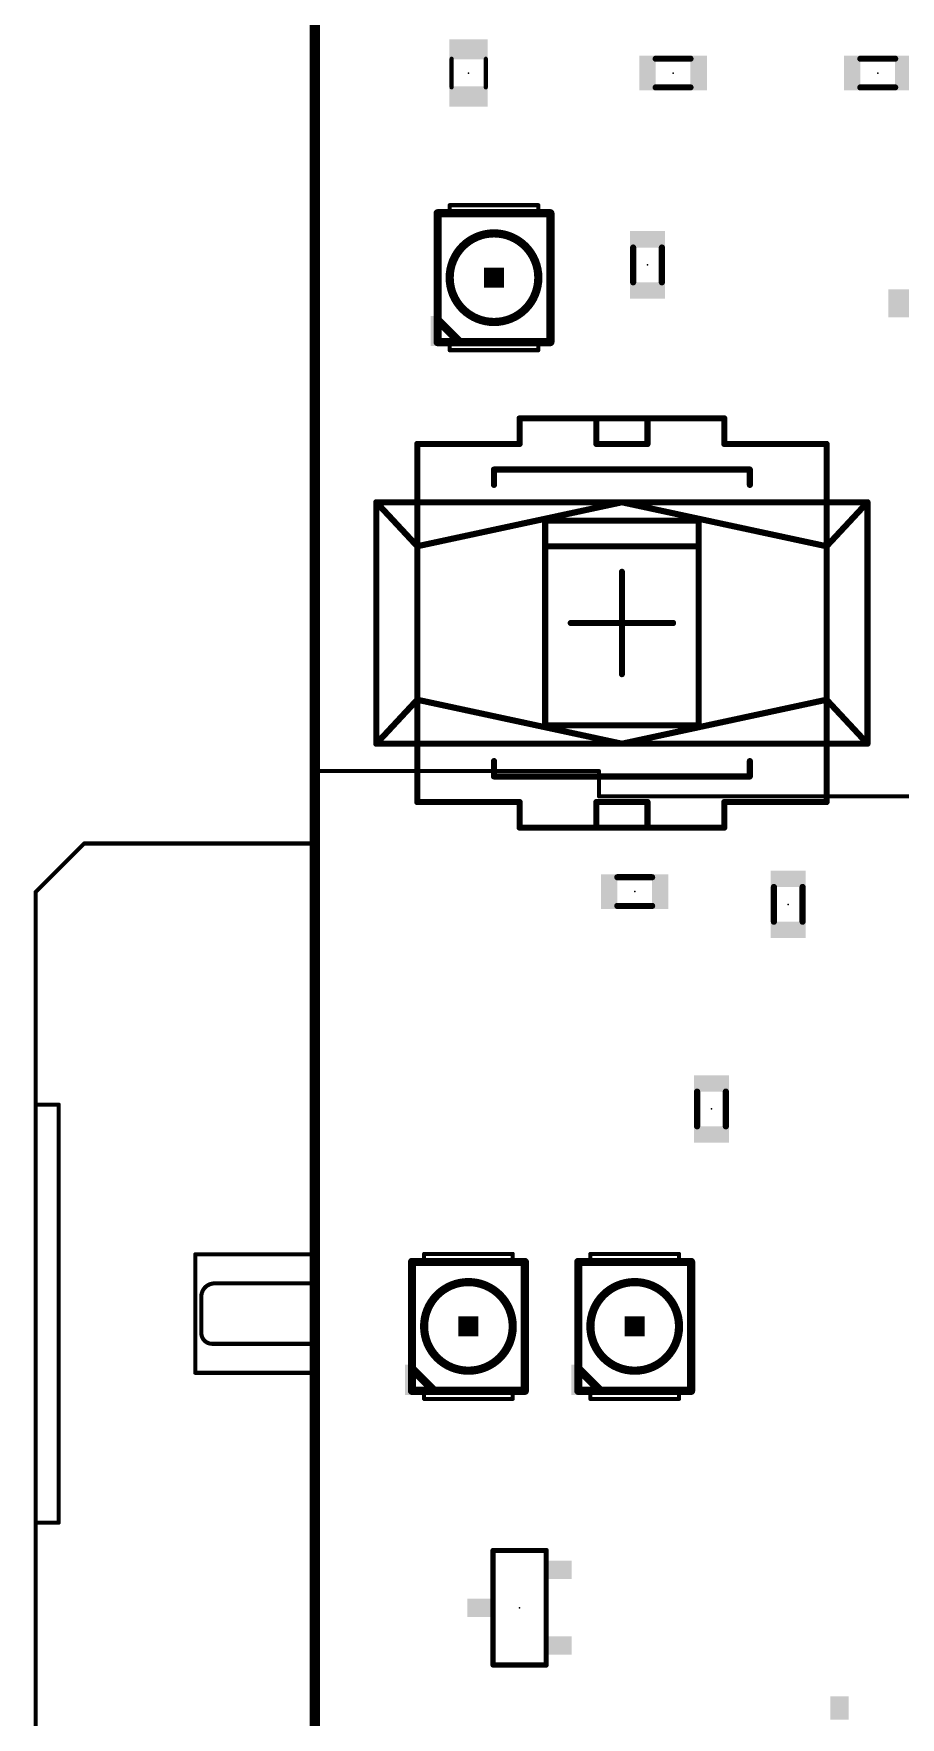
# Model space of a CAD drawing. Extents: x -0.2 to 4.76, y 0.34 to 5.06.
# Drawn here: x -0.125 to 0.722, y 1.943 to 3.589 of the extents above; entities that cross this region are included whole.
import ezdxf

# ---------------------------------------------------------------- set-up
doc = ezdxf.new("R2010")
doc.units = 0
for name, color, linetype in [('21', 253, 'CONTINUOUS'), ('22', 253, 'CONTINUOUS'), ('23', 7, 'CONTINUOUS'), ('24', 7, 'CONTINUOUS'), ('46', 140, 'CONTINUOUS'), ('51', 253, 'CONTINUOUS'), ('52', 253, 'CONTINUOUS')]:
    doc.layers.add(name, color=color, linetype=linetype)

# ---------------------------------------------------------------- blocks, each defined once
blk = doc.blocks.new('RECT')
blk.add_solid([(-0.5, -0.5), (0.5, -0.5), (-0.5, 0.5), (0.5, 0.5)])

msp = doc.modelspace()

# ---------------------------------------------------------------- linework, layer by layer
at = {"layer": '21', "const_width": 0.006}
for points in [[(0.35, 3.2125), (0.35, 3.1875)], [(0.35, 3.2125), (0.425, 3.2125)], [(0.425, 3.1875), (0.425, 3.2125)], [(0.425, 3.2125), (0.475, 3.2125)], [(0.475, 3.2125), (0.475, 3.1875)], [(0.475, 3.2125), (0.55, 3.2125)], [(0.55, 3.2125), (0.55, 3.1875)], [(0.25, 2.8375), (0.25, 3.1875)], [(0.25, 3.1875), (0.35, 3.1875)], [(0.475, 3.1875), (0.425, 3.1875)], [(0.65, 3.1875), (0.55, 3.1875)], [(0.65, 3.1875), (0.65, 2.8375)], [(0.575, 3.1625), (0.325, 3.1625)], [(0.325, 3.1475), (0.325, 3.1625)], [(0.575, 3.1475), (0.575, 3.1625)], [(0.525, 3.1125), (0.375, 3.1125)], [(0.375, 3.1125), (0.375, 3.0875)], [(0.525, 3.0875), (0.525, 3.1125)], [(0.525, 3.0875), (0.375, 3.0875)], [(0.375, 3.0875), (0.375, 2.9125)], [(0.525, 2.9125), (0.525, 3.0875)], [(0.45, 3.0625), (0.45, 2.9625)], [(0.5, 3.0125), (0.4, 3.0125)], [(0.375, 2.9125), (0.525, 2.9125)], [(0.325, 2.8625), (0.325, 2.8775)], [(0.575, 2.8625), (0.575, 2.8775)], [(0.575, 2.8625), (0.325, 2.8625)], [(0.25, 2.8375), (0.35, 2.8375)], [(0.35, 2.8125), (0.35, 2.8375)], [(0.475, 2.8375), (0.425, 2.8375)], [(0.425, 2.8375), (0.425, 2.8125)], [(0.475, 2.8125), (0.475, 2.8375)], [(0.65, 2.8375), (0.55, 2.8375)], [(0.55, 2.8125), (0.55, 2.8375)], [(0.425, 2.8125), (0.35, 2.8125)], [(0.475, 2.8125), (0.425, 2.8125)], [(0.55, 2.8125), (0.475, 2.8125)]]:
    msp.add_lwpolyline(points, dxfattribs=at)
at = {"layer": '21', "const_width": 0.003}
for points in [[(0.3515, 3.2125, 1), (0.3485, 3.2125)], [(0.35, 3.214, 1), (0.35, 3.211)], [(0.4265, 3.2125, 1), (0.4235, 3.2125)], [(0.425, 3.214, 1), (0.425, 3.211)], [(0.425, 3.211, 1), (0.425, 3.214)], [(0.4765, 3.2125, 1), (0.4735, 3.2125)], [(0.475, 3.214, 1), (0.475, 3.211)], [(0.475, 3.211, 1), (0.475, 3.214)], [(0.5515, 3.2125, 1), (0.5485, 3.2125)], [(0.55, 3.211, 1), (0.55, 3.214)], [(0.2515, 3.1875, 1), (0.2485, 3.1875)], [(0.25, 3.189, 1), (0.25, 3.186)], [(0.3485, 3.1875, 1), (0.3515, 3.1875)], [(0.35, 3.186, 1), (0.35, 3.189)], [(0.425, 3.189, 1), (0.425, 3.186)], [(0.4235, 3.1875, 1), (0.4265, 3.1875)], [(0.4735, 3.1875, 1), (0.4765, 3.1875)], [(0.475, 3.186, 1), (0.475, 3.189)], [(0.55, 3.189, 1), (0.55, 3.186)], [(0.5485, 3.1875, 1), (0.5515, 3.1875)], [(0.6515, 3.1875, 1), (0.6485, 3.1875)], [(0.65, 3.186, 1), (0.65, 3.189)], [(0.325, 3.164, 1), (0.325, 3.161)], [(0.3265, 3.1625, 1), (0.3235, 3.1625)], [(0.5765, 3.1625, 1), (0.5735, 3.1625)], [(0.575, 3.161, 1), (0.575, 3.164)], [(0.3235, 3.1475, 1), (0.3265, 3.1475)], [(0.5735, 3.1475, 1), (0.5765, 3.1475)], [(0.375, 3.114, 1), (0.375, 3.111)], [(0.3765, 3.1125, 1), (0.3735, 3.1125)], [(0.5265, 3.1125, 1), (0.5235, 3.1125)], [(0.525, 3.111, 1), (0.525, 3.114)], [(0.375, 3.089, 1), (0.375, 3.086)], [(0.3765, 3.0875, 1), (0.3735, 3.0875)], [(0.3735, 3.0875, 1), (0.3765, 3.0875)], [(0.5265, 3.0875, 1), (0.5235, 3.0875)], [(0.5235, 3.0875, 1), (0.5265, 3.0875)], [(0.525, 3.086, 1), (0.525, 3.089)], [(0.4515, 3.0625, 1), (0.4485, 3.0625)], [(0.4, 3.014, 1), (0.4, 3.011)], [(0.5, 3.011, 1), (0.5, 3.014)], [(0.4485, 2.9625, 1), (0.4515, 2.9625)], [(0.375, 2.914, 1), (0.375, 2.911)], [(0.3735, 2.9125, 1), (0.3765, 2.9125)], [(0.5235, 2.9125, 1), (0.5265, 2.9125)], [(0.525, 2.911, 1), (0.525, 2.914)], [(0.3265, 2.8775, 1), (0.3235, 2.8775)], [(0.5765, 2.8775, 1), (0.5735, 2.8775)], [(0.325, 2.864, 1), (0.325, 2.861)], [(0.3235, 2.8625, 1), (0.3265, 2.8625)], [(0.5735, 2.8625, 1), (0.5765, 2.8625)], [(0.575, 2.861, 1), (0.575, 2.864)], [(0.25, 2.839, 1), (0.25, 2.836)], [(0.2485, 2.8375, 1), (0.2515, 2.8375)], [(0.3515, 2.8375, 1), (0.3485, 2.8375)], [(0.35, 2.836, 1), (0.35, 2.839)], [(0.425, 2.839, 1), (0.425, 2.836)], [(0.4265, 2.8375, 1), (0.4235, 2.8375)], [(0.4765, 2.8375, 1), (0.4735, 2.8375)], [(0.475, 2.836, 1), (0.475, 2.839)], [(0.55, 2.839, 1), (0.55, 2.836)], [(0.5515, 2.8375, 1), (0.5485, 2.8375)], [(0.6485, 2.8375, 1), (0.6515, 2.8375)], [(0.65, 2.836, 1), (0.65, 2.839)], [(0.35, 2.814, 1), (0.35, 2.811)], [(0.3485, 2.8125, 1), (0.3515, 2.8125)], [(0.425, 2.814, 1), (0.425, 2.811)], [(0.4235, 2.8125, 1), (0.4265, 2.8125)], [(0.425, 2.811, 1), (0.425, 2.814)], [(0.475, 2.814, 1), (0.475, 2.811)], [(0.4735, 2.8125, 1), (0.4765, 2.8125)], [(0.475, 2.811, 1), (0.475, 2.814)], [(0.5485, 2.8125, 1), (0.5515, 2.8125)], [(0.55, 2.811, 1), (0.55, 2.814)]]:
    msp.add_lwpolyline(points, format="xyb", dxfattribs=at)
at = {"layer": '22', "const_width": 0.004}
for points in [[(0.152362, 2.796949), (0.152362, 2.867815)], [(0.152362, 2.867815), (0.427559, 2.867815)], [(0.427559, 2.867815), (0.427559, 2.843012)], [(0.427559, 2.843012), (0.76063, 2.843012)], [(-0.122835, 2.749705), (-0.075591, 2.796949)], [(-0.075591, 2.796949), (0.152362, 2.796949)], [(0.152362, 1.875689), (0.152362, 2.795768)], [(-0.122835, 2.291437), (-0.122835, 2.749705)], [(-0.121654, 2.541831), (-0.100394, 2.541831)], [(-0.100394, 2.541831), (-0.100394, 2.133169)], [(0.033071, 2.279626), (0.033071, 2.395374)], [(0.033071, 2.395374), (0.151181, 2.395374)], [(0.038976, 2.318602), (0.038976, 2.354035)], [(0.051969, 2.367028), (0.15, 2.367028)], [(0.15, 2.307972), (0.049606, 2.307972)], [(-0.122835, 1.93002), (-0.122835, 2.292224)], [(0.151181, 2.279626), (0.033071, 2.279626)], [(-0.100394, 2.133169), (-0.120472, 2.133169)]]:
    msp.add_lwpolyline(points, dxfattribs=at)
at = {"layer": '22'}
for points, const_width in [([(0.153362, 2.867815, 1), (0.151362, 2.867815)], 0.002), ([(0.152362, 2.868815, 1), (0.152362, 2.866815)], 0.002), ([(0.428559, 2.867815, 1), (0.426559, 2.867815)], 0.002), ([(0.427559, 2.866815, 1), (0.427559, 2.868815)], 0.002), ([(0.427559, 2.844012, 1), (0.427559, 2.842012)], 0.002), ([(0.426559, 2.843012, 1), (0.428559, 2.843012)], 0.002), ([(-0.075591, 2.797949, 1), (-0.075591, 2.795949)], 0.002), ([(-0.074883, 2.796242, 1), (-0.076298, 2.797656)], 0.002), ([(0.151362, 2.796949, 1), (0.153362, 2.796949)], 0.002), ([(0.153362, 2.795768, 1), (0.151362, 2.795768)], 0.002), ([(0.152362, 2.795949, 1), (0.152362, 2.797949)], 0.002), ([(-0.121835, 2.749705, 1), (-0.123835, 2.749705)], 0.002), ([(-0.123542, 2.750412, 1), (-0.122128, 2.748998)], 0.002), ([(-0.121654, 2.542831, 1), (-0.121654, 2.540831)], 0.002), ([(-0.099394, 2.541831, 1), (-0.101394, 2.541831)], 0.002), ([(-0.100394, 2.540831, 1), (-0.100394, 2.542831)], 0.002), ([(0.034071, 2.395374, 1), (0.032071, 2.395374)], 0.002), ([(0.033071, 2.396374, 1), (0.033071, 2.394374)], 0.002), ([(0.151181, 2.394374, 1), (0.151181, 2.396374)], 0.002), ([(0.051969, 2.367028, 0.414214), (0.038976, 2.354035)], 0.004), ([(0.039976, 2.354035, 1), (0.037976, 2.354035)], 0.002), ([(0.037976, 2.354035, 1), (0.039976, 2.354035)], 0.002), ([(0.051969, 2.368028, 1), (0.051969, 2.366028)], 0.002), ([(0.051969, 2.366028, 1), (0.051969, 2.368028)], 0.002), ([(0.15, 2.366028, 1), (0.15, 2.368028)], 0.002), ([(0.038976, 2.318602, 0.414214), (0.049606, 2.307972)], 0.004), ([(0.039976, 2.318602, 1), (0.037976, 2.318602)], 0.002), ([(0.037976, 2.318602, 1), (0.039976, 2.318602)], 0.002), ([(0.049606, 2.308972, 1), (0.049606, 2.306972)], 0.002), ([(0.049606, 2.306972, 1), (0.049606, 2.308972)], 0.002), ([(0.15, 2.306972, 1), (0.15, 2.308972)], 0.002), ([(-0.121835, 2.292224, 1), (-0.123835, 2.292224)], 0.002), ([(-0.123835, 2.291437, 1), (-0.121835, 2.291437)], 0.002), ([(0.033071, 2.280626, 1), (0.033071, 2.278626)], 0.002), ([(0.032071, 2.279626, 1), (0.034071, 2.279626)], 0.002), ([(0.151181, 2.278626, 1), (0.151181, 2.280626)], 0.002), ([(-0.120472, 2.134169, 1), (-0.120472, 2.132169)], 0.002), ([(-0.101394, 2.133169, 1), (-0.099394, 2.133169)], 0.002), ([(-0.100394, 2.132169, 1), (-0.100394, 2.134169)], 0.002)]:
    msp.add_lwpolyline(points, format="xyb", dxfattribs=dict(at, const_width=const_width))
at = {"layer": '23'}
for p in [(0.3, 3.55), (0.5, 3.55), (0.7, 3.55), (0.475, 3.3625), (0.325, 3.35), (0.45, 3.0125), (0.4625, 2.75), (0.6125, 2.7375), (0.5375, 2.5375), (0.3, 2.325), (0.4625, 2.325), (0.35, 2.05)]:
    msp.add_point(p, dxfattribs=at)
at = {"layer": '24'}
msp.add_point((0.15, 2.3375), dxfattribs=at)
at = {"layer": '46', "const_width": 0.01}
msp.add_lwpolyline([(0.15, 0.35), (0.15, 5.05)], dxfattribs=at)
at = {"layer": '51'}
for points, const_width in [([(0.283504, 3.564016), (0.283504, 3.535984)], 0.004), ([(0.317008, 3.564016), (0.317008, 3.535984)], 0.004), ([(0.517008, 3.564016), (0.482992, 3.564016)], 0.006), ([(0.717008, 3.564016), (0.682992, 3.564016)], 0.006), ([(0.482992, 3.535984), (0.517008, 3.535984)], 0.006), ([(0.682992, 3.535984), (0.717008, 3.535984)], 0.006), ([(0.281693, 3.412992), (0.281693, 3.420866)], 0.004), ([(0.281693, 3.420866), (0.368307, 3.420866)], 0.004), ([(0.368307, 3.420866), (0.368307, 3.412992)], 0.004), ([(0.281693, 3.412992), (0.269882, 3.412992)], 0.008), ([(0.269882, 3.412992), (0.269882, 3.308661)], 0.008), ([(0.368307, 3.412992), (0.281693, 3.412992)], 0.008), ([(0.380118, 3.412992), (0.368307, 3.412992)], 0.008), ([(0.380118, 3.287008), (0.380118, 3.412992)], 0.008), ([(0.460984, 3.379508), (0.460984, 3.345492)], 0.006), ([(0.489016, 3.345492), (0.489016, 3.379508)], 0.006), ([(0.269882, 3.308661), (0.269882, 3.287008)], 0.008), ([(0.291535, 3.287008), (0.269882, 3.308661)], 0.008), ([(0.269882, 3.287008), (0.281693, 3.287008)], 0.008), ([(0.281693, 3.287008), (0.291535, 3.287008)], 0.008), ([(0.281693, 3.287008), (0.281693, 3.279134)], 0.004), ([(0.281693, 3.279134), (0.368307, 3.279134)], 0.004), ([(0.291535, 3.287008), (0.368307, 3.287008)], 0.008), ([(0.368307, 3.287008), (0.380118, 3.287008)], 0.008), ([(0.368307, 3.279134), (0.368307, 3.287008)], 0.004), ([(0.21, 2.8945), (0.21, 3.1305)], 0.006), ([(0.25, 3.0875), (0.21, 3.1305)], 0.006), ([(0.45, 3.1305), (0.21, 3.1305)], 0.006), ([(0.25, 3.0875), (0.45, 3.1305)], 0.006), ([(0.69, 3.1305), (0.45, 3.1305)], 0.006), ([(0.45, 3.1305), (0.65, 3.0875)], 0.006), ([(0.65, 3.0875), (0.69, 3.1305)], 0.006), ([(0.69, 3.1305), (0.69, 2.8945)], 0.006), ([(0.25, 3.0875), (0.25, 2.9375)], 0.006), ([(0.65, 3.0875), (0.65, 2.9375)], 0.006), ([(0.25, 2.9375), (0.21, 2.8945)], 0.006), ([(0.45, 2.8945), (0.25, 2.9375)], 0.006), ([(0.65, 2.9375), (0.45, 2.8945)], 0.006), ([(0.65, 2.9375), (0.69, 2.8945)], 0.006), ([(0.21, 2.8945), (0.45, 2.8945)], 0.006), ([(0.45, 2.8945), (0.69, 2.8945)], 0.006), ([(0.479508, 2.764016), (0.445492, 2.764016)], 0.006), ([(0.598484, 2.754508), (0.598484, 2.720492)], 0.006), ([(0.626516, 2.720492), (0.626516, 2.754508)], 0.006), ([(0.445492, 2.735984), (0.479508, 2.735984)], 0.006), ([(0.523484, 2.554508), (0.523484, 2.520492)], 0.006), ([(0.551516, 2.520492), (0.551516, 2.554508)], 0.006), ([(0.256693, 2.387992), (0.244882, 2.387992)], 0.008), ([(0.244882, 2.387992), (0.244882, 2.283661)], 0.008), ([(0.343307, 2.387992), (0.256693, 2.387992)], 0.008), ([(0.256693, 2.387992), (0.256693, 2.395866)], 0.004), ([(0.256693, 2.395866), (0.343307, 2.395866)], 0.004), ([(0.355118, 2.387992), (0.343307, 2.387992)], 0.008), ([(0.343307, 2.395866), (0.343307, 2.387992)], 0.004), ([(0.355118, 2.262008), (0.355118, 2.387992)], 0.008), ([(0.419193, 2.387992), (0.407382, 2.387992)], 0.008), ([(0.407382, 2.387992), (0.407382, 2.283661)], 0.008), ([(0.505807, 2.387992), (0.419193, 2.387992)], 0.008), ([(0.419193, 2.387992), (0.419193, 2.395866)], 0.004), ([(0.419193, 2.395866), (0.505807, 2.395866)], 0.004), ([(0.517618, 2.387992), (0.505807, 2.387992)], 0.008), ([(0.505807, 2.395866), (0.505807, 2.387992)], 0.004), ([(0.517618, 2.262008), (0.517618, 2.387992)], 0.008), ([(0.244882, 2.283661), (0.244882, 2.262008)], 0.008), ([(0.266535, 2.262008), (0.244882, 2.283661)], 0.008), ([(0.407382, 2.283661), (0.407382, 2.262008)], 0.008), ([(0.429035, 2.262008), (0.407382, 2.283661)], 0.008), ([(0.244882, 2.262008), (0.256693, 2.262008)], 0.008), ([(0.256693, 2.262008), (0.266535, 2.262008)], 0.008), ([(0.256693, 2.262008), (0.256693, 2.254134)], 0.004), ([(0.256693, 2.254134), (0.343307, 2.254134)], 0.004), ([(0.266535, 2.262008), (0.343307, 2.262008)], 0.008), ([(0.343307, 2.262008), (0.355118, 2.262008)], 0.008), ([(0.343307, 2.254134), (0.343307, 2.262008)], 0.004), ([(0.407382, 2.262008), (0.419193, 2.262008)], 0.008), ([(0.419193, 2.262008), (0.429035, 2.262008)], 0.008), ([(0.419193, 2.262008), (0.419193, 2.254134)], 0.004), ([(0.419193, 2.254134), (0.505807, 2.254134)], 0.004), ([(0.429035, 2.262008), (0.505807, 2.262008)], 0.008), ([(0.505807, 2.262008), (0.517618, 2.262008)], 0.008), ([(0.505807, 2.254134), (0.505807, 2.262008)], 0.004), ([(0.324, 2.106), (0.376, 2.106)], 0.005), ([(0.324, 1.994), (0.324, 2.106)], 0.005), ([(0.376, 2.106), (0.376, 1.994)], 0.005), ([(0.376, 1.994), (0.324, 1.994)], 0.005)]:
    msp.add_lwpolyline(points, dxfattribs=dict(at, const_width=const_width))
for points, const_width in [([(0.284504, 3.564016, 1), (0.282504, 3.564016)], 0.002), ([(0.318008, 3.564016, 1), (0.316008, 3.564016)], 0.002), ([(0.482992, 3.565516, 1), (0.482992, 3.562516)], 0.003), ([(0.517008, 3.562516, 1), (0.517008, 3.565516)], 0.003), ([(0.682992, 3.565516, 1), (0.682992, 3.562516)], 0.003), ([(0.717008, 3.562516, 1), (0.717008, 3.565516)], 0.003), ([(0.482992, 3.537484, 1), (0.482992, 3.534484)], 0.003), ([(0.517008, 3.534484, 1), (0.517008, 3.537484)], 0.003), ([(0.682992, 3.537484, 1), (0.682992, 3.534484)], 0.003), ([(0.717008, 3.534484, 1), (0.717008, 3.537484)], 0.003), ([(0.282504, 3.535984, 1), (0.284504, 3.535984)], 0.002), ([(0.316008, 3.535984, 1), (0.318008, 3.535984)], 0.002), ([(0.282693, 3.420866, 1), (0.280693, 3.420866)], 0.002), ([(0.281693, 3.421866, 1), (0.281693, 3.419866)], 0.002), ([(0.369307, 3.420866, 1), (0.367307, 3.420866)], 0.002), ([(0.368307, 3.419866, 1), (0.368307, 3.421866)], 0.002), ([(0.269882, 3.414992, 1), (0.269882, 3.410992)], 0.004), ([(0.271882, 3.412992, 1), (0.267882, 3.412992)], 0.004), ([(0.281693, 3.414992, 1), (0.281693, 3.410992)], 0.004), ([(0.281693, 3.410992, 1), (0.281693, 3.414992)], 0.004), ([(0.280693, 3.412992, 1), (0.282693, 3.412992)], 0.002), ([(0.368307, 3.414992, 1), (0.368307, 3.410992)], 0.004), ([(0.368307, 3.410992, 1), (0.368307, 3.414992)], 0.004), ([(0.367307, 3.412992, 1), (0.369307, 3.412992)], 0.002), ([(0.382118, 3.412992, 1), (0.378118, 3.412992)], 0.004), ([(0.380118, 3.410992, 1), (0.380118, 3.414992)], 0.004), ([(0.325, 3.306693, 1), (0.325, 3.393307, 1), (0.325, 3.306693)], 0.008), ([(0.462484, 3.379508, 1), (0.459484, 3.379508)], 0.003), ([(0.490516, 3.379508, 1), (0.487516, 3.379508)], 0.003), ([(0.459484, 3.345492, 1), (0.462484, 3.345492)], 0.003), ([(0.487516, 3.345492, 1), (0.490516, 3.345492)], 0.003), ([(0.271296, 3.310076, 1), (0.268468, 3.307247)], 0.004), ([(0.271882, 3.308661, 1), (0.267882, 3.308661)], 0.004), ([(0.267882, 3.308661, 1), (0.271882, 3.308661)], 0.004), ([(0.269882, 3.289008, 1), (0.269882, 3.285008)], 0.004), ([(0.267882, 3.287008, 1), (0.271882, 3.287008)], 0.004), ([(0.281693, 3.289008, 1), (0.281693, 3.285008)], 0.004), ([(0.281693, 3.285008, 1), (0.281693, 3.289008)], 0.004), ([(0.282693, 3.287008, 1), (0.280693, 3.287008)], 0.002), ([(0.281693, 3.280134, 1), (0.281693, 3.278134)], 0.002), ([(0.280693, 3.279134, 1), (0.282693, 3.279134)], 0.002), ([(0.291535, 3.289008, 1), (0.291535, 3.285008)], 0.004), ([(0.290121, 3.285594, 1), (0.29295, 3.288422)], 0.004), ([(0.291535, 3.285008, 1), (0.291535, 3.289008)], 0.004), ([(0.368307, 3.289008, 1), (0.368307, 3.285008)], 0.004), ([(0.368307, 3.285008, 1), (0.368307, 3.289008)], 0.004), ([(0.369307, 3.287008, 1), (0.367307, 3.287008)], 0.002), ([(0.367307, 3.279134, 1), (0.369307, 3.279134)], 0.002), ([(0.368307, 3.278134, 1), (0.368307, 3.280134)], 0.002), ([(0.378118, 3.287008, 1), (0.382118, 3.287008)], 0.004), ([(0.380118, 3.285008, 1), (0.380118, 3.289008)], 0.004), ([(0.2115, 3.1305, 1), (0.2085, 3.1305)], 0.003), ([(0.211098, 3.131522, 1), (0.208902, 3.129478)], 0.003), ([(0.21, 3.132, 1), (0.21, 3.129)], 0.003), ([(0.45, 3.132, 1), (0.45, 3.129)], 0.003), ([(0.450315, 3.131966, 1), (0.449685, 3.129034)], 0.003), ([(0.450315, 3.129034, 1), (0.449685, 3.131966)], 0.003), ([(0.45, 3.129, 1), (0.45, 3.132)], 0.003), ([(0.6915, 3.1305, 1), (0.6885, 3.1305)], 0.003), ([(0.691098, 3.129478, 1), (0.688902, 3.131522)], 0.003), ([(0.69, 3.129, 1), (0.69, 3.132)], 0.003), ([(0.2515, 3.0875, 1), (0.2485, 3.0875)], 0.003), ([(0.249685, 3.088966, 1), (0.250315, 3.086034)], 0.003), ([(0.248902, 3.086478, 1), (0.251098, 3.088522)], 0.003), ([(0.6515, 3.0875, 1), (0.6485, 3.0875)], 0.003), ([(0.648902, 3.088522, 1), (0.651098, 3.086478)], 0.003), ([(0.649685, 3.086034, 1), (0.650315, 3.088966)], 0.003), ([(0.2485, 2.9375, 1), (0.2515, 2.9375)], 0.003), ([(0.250315, 2.938966, 1), (0.249685, 2.936034)], 0.003), ([(0.251098, 2.936478, 1), (0.248902, 2.938522)], 0.003), ([(0.651098, 2.938522, 1), (0.648902, 2.936478)], 0.003), ([(0.6485, 2.9375, 1), (0.6515, 2.9375)], 0.003), ([(0.650315, 2.936034, 1), (0.649685, 2.938966)], 0.003), ([(0.21, 2.896, 1), (0.21, 2.893)], 0.003), ([(0.208902, 2.895522, 1), (0.211098, 2.893478)], 0.003), ([(0.45, 2.896, 1), (0.45, 2.893)], 0.003), ([(0.449685, 2.895966, 1), (0.450315, 2.893034)], 0.003), ([(0.449685, 2.893034, 1), (0.450315, 2.895966)], 0.003), ([(0.45, 2.893, 1), (0.45, 2.896)], 0.003), ([(0.688902, 2.893478, 1), (0.691098, 2.895522)], 0.003), ([(0.69, 2.893, 1), (0.69, 2.896)], 0.003), ([(0.2085, 2.8945, 1), (0.2115, 2.8945)], 0.003), ([(0.6885, 2.8945, 1), (0.6915, 2.8945)], 0.003), ([(0.445492, 2.765516, 1), (0.445492, 2.762516)], 0.003), ([(0.479508, 2.762516, 1), (0.479508, 2.765516)], 0.003), ([(0.599984, 2.754508, 1), (0.596984, 2.754508)], 0.003), ([(0.628016, 2.754508, 1), (0.625016, 2.754508)], 0.003), ([(0.445492, 2.737484, 1), (0.445492, 2.734484)], 0.003), ([(0.479508, 2.734484, 1), (0.479508, 2.737484)], 0.003), ([(0.596984, 2.720492, 1), (0.599984, 2.720492)], 0.003), ([(0.625016, 2.720492, 1), (0.628016, 2.720492)], 0.003), ([(0.524984, 2.554508, 1), (0.521984, 2.554508)], 0.003), ([(0.553016, 2.554508, 1), (0.550016, 2.554508)], 0.003), ([(0.521984, 2.520492, 1), (0.524984, 2.520492)], 0.003), ([(0.550016, 2.520492, 1), (0.553016, 2.520492)], 0.003), ([(0.244882, 2.389992, 1), (0.244882, 2.385992)], 0.004), ([(0.246882, 2.387992, 1), (0.242882, 2.387992)], 0.004), ([(0.256693, 2.389992, 1), (0.256693, 2.385992)], 0.004), ([(0.257693, 2.395866, 1), (0.255693, 2.395866)], 0.002), ([(0.256693, 2.396866, 1), (0.256693, 2.394866)], 0.002), ([(0.256693, 2.385992, 1), (0.256693, 2.389992)], 0.004), ([(0.255693, 2.387992, 1), (0.257693, 2.387992)], 0.002), ([(0.343307, 2.389992, 1), (0.343307, 2.385992)], 0.004), ([(0.344307, 2.395866, 1), (0.342307, 2.395866)], 0.002), ([(0.343307, 2.385992, 1), (0.343307, 2.389992)], 0.004), ([(0.342307, 2.387992, 1), (0.344307, 2.387992)], 0.002), ([(0.343307, 2.394866, 1), (0.343307, 2.396866)], 0.002), ([(0.357118, 2.387992, 1), (0.353118, 2.387992)], 0.004), ([(0.355118, 2.385992, 1), (0.355118, 2.389992)], 0.004), ([(0.407382, 2.389992, 1), (0.407382, 2.385992)], 0.004), ([(0.409382, 2.387992, 1), (0.405382, 2.387992)], 0.004), ([(0.419193, 2.389992, 1), (0.419193, 2.385992)], 0.004), ([(0.420193, 2.395866, 1), (0.418193, 2.395866)], 0.002), ([(0.419193, 2.396866, 1), (0.419193, 2.394866)], 0.002), ([(0.419193, 2.385992, 1), (0.419193, 2.389992)], 0.004), ([(0.418193, 2.387992, 1), (0.420193, 2.387992)], 0.002), ([(0.505807, 2.389992, 1), (0.505807, 2.385992)], 0.004), ([(0.506807, 2.395866, 1), (0.504807, 2.395866)], 0.002), ([(0.505807, 2.385992, 1), (0.505807, 2.389992)], 0.004), ([(0.504807, 2.387992, 1), (0.506807, 2.387992)], 0.002), ([(0.505807, 2.394866, 1), (0.505807, 2.396866)], 0.002), ([(0.519618, 2.387992, 1), (0.515618, 2.387992)], 0.004), ([(0.517618, 2.385992, 1), (0.517618, 2.389992)], 0.004), ([(0.3, 2.281693, 1), (0.3, 2.368307, 1), (0.3, 2.281693)], 0.008), ([(0.4625, 2.281693, 1), (0.4625, 2.368307, 1), (0.4625, 2.281693)], 0.008), ([(0.246296, 2.285076, 1), (0.243468, 2.282247)], 0.004), ([(0.246882, 2.283661, 1), (0.242882, 2.283661)], 0.004), ([(0.408796, 2.285076, 1), (0.405968, 2.282247)], 0.004), ([(0.409382, 2.283661, 1), (0.405382, 2.283661)], 0.004), ([(0.242882, 2.283661, 1), (0.246882, 2.283661)], 0.004), ([(0.405382, 2.283661, 1), (0.409382, 2.283661)], 0.004), ([(0.244882, 2.264008, 1), (0.244882, 2.260008)], 0.004), ([(0.242882, 2.262008, 1), (0.246882, 2.262008)], 0.004), ([(0.256693, 2.264008, 1), (0.256693, 2.260008)], 0.004), ([(0.256693, 2.260008, 1), (0.256693, 2.264008)], 0.004), ([(0.257693, 2.262008, 1), (0.255693, 2.262008)], 0.002), ([(0.256693, 2.255134, 1), (0.256693, 2.253134)], 0.002), ([(0.255693, 2.254134, 1), (0.257693, 2.254134)], 0.002), ([(0.266535, 2.264008, 1), (0.266535, 2.260008)], 0.004), ([(0.265121, 2.260594, 1), (0.26795, 2.263422)], 0.004), ([(0.266535, 2.260008, 1), (0.266535, 2.264008)], 0.004), ([(0.343307, 2.264008, 1), (0.343307, 2.260008)], 0.004), ([(0.343307, 2.260008, 1), (0.343307, 2.264008)], 0.004), ([(0.344307, 2.262008, 1), (0.342307, 2.262008)], 0.002), ([(0.342307, 2.254134, 1), (0.344307, 2.254134)], 0.002), ([(0.343307, 2.253134, 1), (0.343307, 2.255134)], 0.002), ([(0.353118, 2.262008, 1), (0.357118, 2.262008)], 0.004), ([(0.355118, 2.260008, 1), (0.355118, 2.264008)], 0.004), ([(0.407382, 2.264008, 1), (0.407382, 2.260008)], 0.004), ([(0.405382, 2.262008, 1), (0.409382, 2.262008)], 0.004), ([(0.419193, 2.264008, 1), (0.419193, 2.260008)], 0.004), ([(0.419193, 2.260008, 1), (0.419193, 2.264008)], 0.004), ([(0.420193, 2.262008, 1), (0.418193, 2.262008)], 0.002), ([(0.419193, 2.255134, 1), (0.419193, 2.253134)], 0.002), ([(0.418193, 2.254134, 1), (0.420193, 2.254134)], 0.002), ([(0.429035, 2.264008, 1), (0.429035, 2.260008)], 0.004), ([(0.427621, 2.260594, 1), (0.43045, 2.263422)], 0.004), ([(0.429035, 2.260008, 1), (0.429035, 2.264008)], 0.004), ([(0.505807, 2.264008, 1), (0.505807, 2.260008)], 0.004), ([(0.505807, 2.260008, 1), (0.505807, 2.264008)], 0.004), ([(0.506807, 2.262008, 1), (0.504807, 2.262008)], 0.002), ([(0.504807, 2.254134, 1), (0.506807, 2.254134)], 0.002), ([(0.505807, 2.253134, 1), (0.505807, 2.255134)], 0.002), ([(0.515618, 2.262008, 1), (0.519618, 2.262008)], 0.004), ([(0.517618, 2.260008, 1), (0.517618, 2.264008)], 0.004), ([(0.324, 2.10725, 1), (0.324, 2.10475)], 0.0025), ([(0.32525, 2.106, 1), (0.32275, 2.106)], 0.0025), ([(0.37725, 2.106, 1), (0.37475, 2.106)], 0.0025), ([(0.376, 2.10475, 1), (0.376, 2.10725)], 0.0025), ([(0.324, 1.99525, 1), (0.324, 1.99275)], 0.0025), ([(0.32275, 1.994, 1), (0.32525, 1.994)], 0.0025), ([(0.37475, 1.994, 1), (0.37725, 1.994)], 0.0025), ([(0.376, 1.99275, 1), (0.376, 1.99525)], 0.0025)]:
    msp.add_lwpolyline(points, format="xyb", dxfattribs=dict(at, const_width=const_width))

# ---------------------------------------------------------------- block references
at = {"layer": '21'}
for p, xscale, yscale in [((0.325, 3.35), 0.019685, 0.019685), ((0.267421, 3.297835), 0.008858, 0.029528), ((0.3, 2.325), 0.019685, 0.019685), ((0.4625, 2.325), 0.019685, 0.019685), ((0.242421, 2.272835), 0.008858, 0.029528), ((0.404921, 2.272835), 0.008858, 0.029528)]:
    msp.add_blockref('RECT', p, dxfattribs=dict(at, xscale=xscale, yscale=yscale))
at = {"layer": '51'}
for p, xscale, yscale, rotation in [((0.300201, 3.573156), 0.019689, 0.037402, 270), ((0.300201, 3.527156), 0.019689, 0.037402, 270), ((0.475, 3.3875), 0.016, 0.034, 270), ((0.475, 3.3375), 0.016, 0.034, 270), ((0.4375, 2.75), 0.016, 0.034, 180), ((0.4875, 2.75), 0.016, 0.034, 180), ((0.6125, 2.7625), 0.016, 0.034, 270), ((0.6125, 2.7125), 0.016, 0.034, 270), ((0.5375, 2.5625), 0.016, 0.034, 270), ((0.5375, 2.5125), 0.016, 0.034, 270), ((0.3895, 2.087), 0.018, 0.023, 90), ((0.3105, 2.05), 0.018, 0.023, 90), ((0.3895, 2.013), 0.018, 0.023, 90)]:
    msp.add_blockref('RECT', p, dxfattribs=dict(at, xscale=xscale, yscale=yscale, rotation=rotation))
for p, xscale, yscale in [((0.475, 3.55), 0.016, 0.034), ((0.525, 3.55), 0.016, 0.034), ((0.675, 3.55), 0.016, 0.034), ((0.725, 3.55), 0.016, 0.034), ((0.6625, 1.952), 0.018, 0.023)]:
    msp.add_blockref('RECT', p, dxfattribs=dict(at, xscale=xscale, yscale=yscale))
at = {"layer": '52', "xscale": 0.027559, "yscale": 0.027559, "rotation": 180}
msp.add_blockref('RECT', (0.724114, 3.325), dxfattribs=at)

doc.saveas('drawing.dxf')
